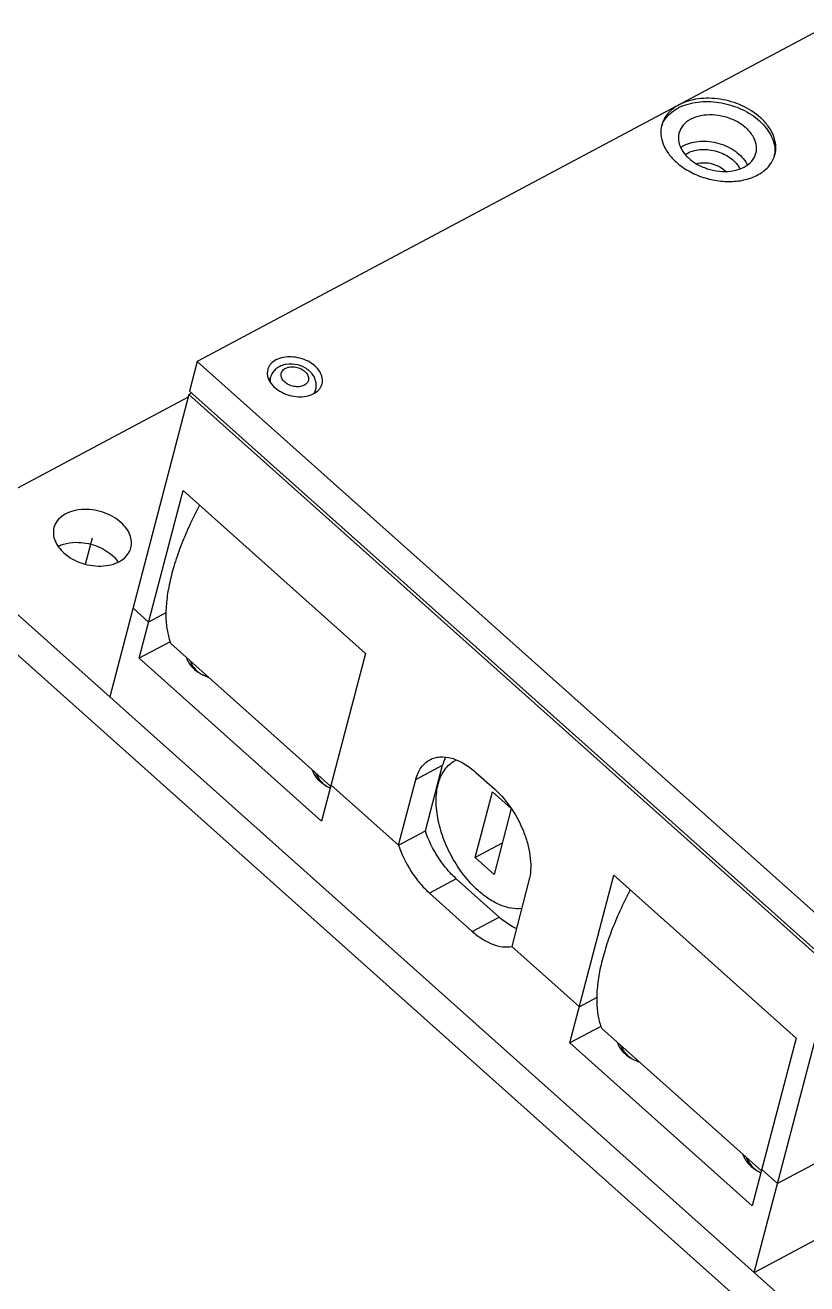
# Model space of a CAD drawing. Header units: millimetres. Extents: x 0 to 297, y 0 to 210.
# Drawn here: x 14.65 to 26.34, y 18.17 to 37.01 of the extents above; entities that cross this region are included whole.
import ezdxf

# ---------------------------------------------------------------- set-up
doc = ezdxf.new("R2010")
doc.units = ezdxf.units.MM
doc.header["$LTSCALE"] = 16.335
doc.layers.get('0').update_dxf_attribs({"linetype": 'CONTINUOUS'})

msp = doc.modelspace()

# ---------------------------------------------------------------- linework, layer by layer
at = {"color": 7, "linetype": 'Continuous'}
for p, q in [((26.666, 37.006), (17.225, 31.973)), ((17.225, 31.973), (17.11, 31.531)), ((26.869, 23.36), (17.225, 31.973)), ((18.305, 31.679), (18.32, 31.735)), ((17.097, 31.481), (15.914, 26.957)), ((17.097, 31.481), (17.139, 31.504)), ((26.741, 22.868), (17.097, 31.481)), ((17.11, 31.531), (26.753, 22.917)), ((18.983, 31.502), (18.997, 31.558)), ((17.086, 31.44), (13.209, 29.373)), ((16.355, 27.534), (17.011, 30.042)), ((17.011, 30.042), (19.739, 27.605)), ((13.209, 29.373), (28.263, 15.928)), ((13.08, 28.881), (28.134, 15.436)), ((16.261, 28.285), (16.496, 28.075)), ((16.755, 28.213), (16.496, 28.075)), ((16.818, 27.781), (16.355, 27.534)), ((19.219, 25.618), (16.829, 27.752)), ((19.083, 25.097), (16.355, 27.534)), ((19.739, 27.605), (19.083, 25.097)), ((17.147, 27.469), (17.14, 27.442)), ((20.493, 25.718), (20.895, 25.932)), ((20.638, 24.949), (20.895, 25.932)), ((21.392, 25.826), (21.674, 25.574)), ((19.028, 25.788), (19.021, 25.762)), ((19.225, 25.638), (20.236, 24.735)), ((20.236, 24.735), (20.493, 25.718)), ((21.383, 24.551), (21.64, 25.535)), ((21.64, 25.535), (21.922, 25.283)), ((21.922, 25.283), (21.665, 24.299)), ((36.601, 25.374), (25.905, 19.672)), ((20.236, 24.735), (20.638, 24.949)), ((21.787, 24.767), (21.383, 24.551)), ((21.665, 24.299), (21.383, 24.551)), ((25.558, 18.344), (37.007, 24.447)), ((21.1, 24.233), (20.698, 24.019)), ((21.741, 23.66), (21.1, 24.233)), ((22.187, 24.206), (21.93, 23.222)), ((22.8, 21.778), (23.455, 24.286)), ((23.455, 24.286), (26.184, 21.849)), ((21.339, 23.446), (20.698, 24.019)), ((21.339, 23.446), (21.741, 23.66)), ((21.93, 23.222), (22.941, 22.319)), ((25.558, 18.344), (26.741, 22.868)), ((23.2, 22.457), (22.941, 22.319)), ((23.263, 22.025), (22.8, 21.778)), ((25.664, 19.862), (23.274, 21.996)), ((26.184, 21.849), (25.528, 19.341)), ((25.528, 19.341), (22.8, 21.778)), ((23.584, 21.686), (23.591, 21.712)), ((25.466, 20.006), (25.473, 20.032)), ((25.67, 19.882), (25.905, 19.672))]:
    msp.add_line(p, q, dxfattribs=at)
at = {"color": 40, "linetype": 'Continuous'}
msp.add_line((15.553, 28.94), (15.656, 29.336), dxfattribs=at)
at = {"color": 7, "linetype": 'Continuous'}
for centre, radius, start, end in [((24.75, 35.143), 0.706, 113.8172, 118.1865), ((24.566, 35.355), 0.419, 155.8924, 161.7486), ((25.449, 35.124), 0.418, 348.7649, 354.4241), ((25.078, 34.736), 0.416, 25.1834, 28.2816), ((18.649, 31.546), 0.381, 51.5077, 52.1625), ((18.837, 31.599), 0.166, 339.7283, 345.3626), ((17.598, 27.858), 0.644, 239.8317, 242.2077), ((17.606, 27.873), 0.66, 242.202, 243.3817), ((17.618, 27.896), 0.686, 243.4018, 250.9935), ((21.272, 25.631), 0.416, 113.7307, 118.0559), ((19.48, 26.178), 0.644, 239.8317, 242.2077), ((19.488, 26.192), 0.66, 242.202, 243.3817), ((19.494, 26.204), 0.673, 243.3837, 245.3235), ((24.043, 22.102), 0.644, 239.8317, 242.2077), ((24.051, 22.117), 0.66, 242.202, 243.3817), ((24.062, 22.14), 0.686, 243.4018, 250.9935), ((25.925, 20.421), 0.644, 239.8317, 242.2077), ((25.933, 20.436), 0.66, 242.202, 243.3817), ((25.938, 20.447), 0.673, 243.3837, 245.3235)]:
    msp.add_arc(centre, radius, start, end, dxfattribs=at)
for points, knots in [([(24.432, 35.814), (24.369, 35.781), (24.283, 35.716), (24.205, 35.603), (24.181, 35.542), (24.173, 35.51)], [0, 0, 0, 0, 0.521615, 0.764017, 1, 1, 1, 1]), ([(25.647, 35.624), (25.567, 35.696), (25.375, 35.816), (25.106, 35.896), (24.881, 35.916), (24.671, 35.904), (24.519, 35.861), (24.432, 35.814)], [0, 0, 0, 0, 0.250343, 0.513614, 0.643939, 0.769815, 1, 1, 1, 1]), ([(24.466, 35.788), (24.554, 35.827), (24.756, 35.874), (25.071, 35.856), (25.376, 35.759), (25.558, 35.643), (25.634, 35.575)], [0, 0, 0, 0, 0.23381, 0.489889, 0.75151, 1, 1, 1, 1]), ([(24.183, 35.526), (24.205, 35.576), (24.272, 35.67), (24.365, 35.737), (24.417, 35.764)], [0, 0, 0, 0, 0.478791, 1, 1, 1, 1]), ([(24.607, 35.597), (24.564, 35.574), (24.506, 35.53), (24.453, 35.453), (24.437, 35.412), (24.431, 35.39)], [0, 0, 0, 0, 0.521626, 0.76403, 1, 1, 1, 1]), ([(25.582, 35.09), (25.588, 35.11), (25.594, 35.154), (25.586, 35.244), (25.538, 35.36), (25.431, 35.479), (25.286, 35.576), (25.116, 35.641), (24.936, 35.669), (24.762, 35.658), (24.654, 35.622), (24.607, 35.597)], [0, 0, 0, 0, 0.049024, 0.099332, 0.207288, 0.328717, 0.462316, 0.603001, 0.743859, 0.877922, 1, 1, 1, 1]), ([(25.866, 35.068), (25.878, 35.113), (25.886, 35.212), (25.849, 35.359), (25.768, 35.502), (25.691, 35.585), (25.647, 35.624)], [0, 0, 0, 0, 0.224489, 0.46141, 0.71903, 1, 1, 1, 1]), ([(24.173, 35.51), (24.161, 35.465), (24.153, 35.367), (24.19, 35.219), (24.271, 35.077), (24.348, 34.994), (24.392, 34.955)], [0, 0, 0, 0, 0.224494, 0.461412, 0.719027, 1, 1, 1, 1]), ([(25.634, 35.575), (25.673, 35.54), (25.743, 35.467), (25.82, 35.343), (25.864, 35.213), (25.869, 35.125), (25.865, 35.083)], [0, 0, 0, 0, 0.278218, 0.536166, 0.775036, 1, 1, 1, 1]), ([(24.431, 35.39), (24.426, 35.37), (24.42, 35.326), (24.427, 35.236), (24.476, 35.121), (24.582, 35.001), (24.727, 34.904), (24.897, 34.839), (25.078, 34.811), (25.252, 34.822), (25.36, 34.858), (25.407, 34.883)], [0, 0, 0, 0, 0.049026, 0.099335, 0.20729, 0.328717, 0.462318, 0.603005, 0.743864, 0.877922, 1, 1, 1, 1]), ([(24.504, 35.204), (24.578, 35.243), (24.711, 35.274), (24.889, 35.269), (25.029, 35.241), (25.161, 35.19), (25.313, 35.101), (25.406, 35.005), (25.445, 34.933)], [0, 0, 0, 0, 0.237877, 0.369222, 0.504027, 0.638223, 0.767829, 1, 1, 1, 1]), ([(24.392, 34.955), (24.448, 34.904), (24.576, 34.815), (24.793, 34.721), (25.026, 34.669), (25.259, 34.661), (25.475, 34.7), (25.66, 34.783), (25.778, 34.889), (25.839, 34.988), (25.859, 35.041), (25.866, 35.068)], [0, 0, 0, 0, 0.132343, 0.27169, 0.412825, 0.550154, 0.678833, 0.795876, 0.901397, 0.951201, 1, 1, 1, 1]), ([(24.456, 35.174), (24.46, 35.177), (24.475, 35.187), (24.491, 35.197), (24.504, 35.204)], [0, 0, 0, 0, 0.246052, 1, 1, 1, 1]), ([(24.525, 35.069), (24.528, 35.071), (24.54, 35.079), (24.552, 35.087), (24.562, 35.092)], [0, 0, 0, 0, 0.246365, 1, 1, 1, 1]), ([(24.562, 35.092), (24.624, 35.125), (24.736, 35.15), (24.886, 35.144), (25.003, 35.119), (25.114, 35.075), (25.238, 34.999), (25.314, 34.916), (25.343, 34.855)], [0, 0, 0, 0, 0.238976, 0.371021, 0.506361, 0.64073, 0.77001, 1, 1, 1, 1]), ([(25.407, 34.883), (25.449, 34.906), (25.508, 34.95), (25.561, 35.027), (25.577, 35.068), (25.582, 35.09)], [0, 0, 0, 0, 0.521625, 0.764027, 1, 1, 1, 1]), ([(24.69, 34.933), (24.727, 34.944), (24.807, 34.953), (24.927, 34.937), (25.041, 34.892), (25.106, 34.845), (25.133, 34.817)], [0, 0, 0, 0, 0.24188, 0.500033, 0.758175, 1, 1, 1, 1]), ([(19.091, 31.638), (19.095, 31.653), (19.099, 31.683), (19.094, 31.747), (19.059, 31.829), (18.984, 31.913), (18.882, 31.981), (18.761, 32.027), (18.598, 32.053), (18.471, 32.033), (18.402, 31.997)], [0, 0, 0, 0, 0.049134, 0.099553, 0.207738, 0.329426, 0.463316, 0.604313, 0.74549, 1, 1, 1, 1]), ([(18.278, 31.851), (18.274, 31.836), (18.27, 31.805), (18.275, 31.741), (18.31, 31.66), (18.385, 31.576), (18.487, 31.507), (18.607, 31.461), (18.77, 31.436), (18.898, 31.456), (18.967, 31.492)], [0, 0, 0, 0, 0.049134, 0.099553, 0.207738, 0.329426, 0.463316, 0.604313, 0.74549, 1, 1, 1, 1]), ([(18.402, 31.997), (18.372, 31.98), (18.331, 31.949), (18.293, 31.895), (18.282, 31.866), (18.278, 31.851)], [0, 0, 0, 0, 0.521627, 0.764048, 1, 1, 1, 1]), ([(18.883, 31.847), (18.838, 31.882), (18.731, 31.933), (18.585, 31.941), (18.476, 31.911), (18.405, 31.87), (18.349, 31.81), (18.327, 31.76), (18.32, 31.735)], [0, 0, 0, 0, 0.257362, 0.514382, 0.638874, 0.760412, 0.880419, 1, 1, 1, 1]), ([(18.516, 31.682), (18.501, 31.699), (18.484, 31.727), (18.477, 31.768), (18.48, 31.797), (18.491, 31.824), (18.517, 31.857), (18.567, 31.886), (18.641, 31.898), (18.721, 31.888), (18.795, 31.858), (18.837, 31.825), (18.853, 31.806)], [0, 0, 0, 0, 0.117111, 0.170155, 0.221093, 0.271977, 0.324866, 0.441484, 0.57541, 0.720451, 0.865631, 1, 1, 1, 1]), ([(18.933, 31.8), (18.929, 31.804), (18.915, 31.82), (18.899, 31.834), (18.886, 31.844)], [0, 0, 0, 0, 0.247504, 1, 1, 1, 1]), ([(18.32, 31.735), (18.318, 31.729), (18.313, 31.704), (18.314, 31.677), (18.318, 31.659)], [0, 0, 0, 0, 0.246723, 1, 1, 1, 1]), ([(18.853, 31.806), (18.868, 31.79), (18.885, 31.762), (18.892, 31.721), (18.889, 31.692), (18.878, 31.665), (18.852, 31.632), (18.801, 31.603), (18.727, 31.591), (18.648, 31.601), (18.574, 31.631), (18.532, 31.664), (18.516, 31.682)], [0, 0, 0, 0, 0.117111, 0.170155, 0.221093, 0.271977, 0.324866, 0.441484, 0.57541, 0.720451, 0.865631, 1, 1, 1, 1]), ([(18.997, 31.558), (19.003, 31.578), (19.008, 31.622), (18.998, 31.687), (18.973, 31.748), (18.947, 31.784), (18.933, 31.8)], [0, 0, 0, 0, 0.247924, 0.496274, 0.746352, 1, 1, 1, 1]), ([(18.962, 31.49), (18.965, 31.494), (18.977, 31.51), (18.987, 31.528), (18.992, 31.542)], [0, 0, 0, 0, 0.255625, 1, 1, 1, 1]), ([(18.967, 31.492), (18.997, 31.508), (19.038, 31.539), (19.075, 31.594), (19.087, 31.623), (19.091, 31.638)], [0, 0, 0, 0, 0.521627, 0.764048, 1, 1, 1, 1]), ([(16.083, 29.564), (16.005, 29.633), (15.813, 29.737), (15.547, 29.772), (15.347, 29.737), (15.221, 29.68), (15.127, 29.596), (15.09, 29.523), (15.081, 29.487)], [0, 0, 0, 0, 0.271165, 0.549171, 0.678259, 0.795688, 0.901558, 1, 1, 1, 1]), ([(17.256, 29.822), (17.202, 29.718), (17.102, 29.514), (16.974, 29.209), (16.873, 28.916), (16.802, 28.64), (16.767, 28.42), (16.755, 28.256), (16.754, 28.108), (16.77, 27.938), (16.806, 27.81), (16.829, 27.752)], [0, 0, 0, 0, 0.161972, 0.314983, 0.457795, 0.589443, 0.709307, 0.764773, 0.817282, 0.913725, 1, 1, 1, 1]), ([(15.081, 29.487), (15.073, 29.456), (15.067, 29.389), (15.092, 29.288), (15.147, 29.192), (15.2, 29.135), (15.23, 29.108)], [0, 0, 0, 0, 0.224493, 0.461332, 0.719166, 1, 1, 1, 1]), ([(16.232, 29.185), (16.24, 29.216), (16.246, 29.283), (16.221, 29.384), (16.165, 29.48), (16.113, 29.537), (16.083, 29.564)], [0, 0, 0, 0, 0.224493, 0.461332, 0.719166, 1, 1, 1, 1]), ([(15.141, 29.208), (15.148, 29.211), (15.175, 29.224), (15.202, 29.234), (15.223, 29.24)], [0, 0, 0, 0, 0.244151, 1, 1, 1, 1]), ([(15.223, 29.24), (15.283, 29.258), (15.446, 29.28), (15.706, 29.235), (15.883, 29.136), (15.955, 29.072)], [0, 0, 0, 0, 0.24041, 0.626635, 1, 1, 1, 1]), ([(15.23, 29.108), (15.307, 29.039), (15.5, 28.935), (15.765, 28.9), (15.966, 28.935), (16.092, 28.992), (16.186, 29.076), (16.222, 29.149), (16.232, 29.185)], [0, 0, 0, 0, 0.271165, 0.549171, 0.678259, 0.795688, 0.901558, 1, 1, 1, 1]), ([(15.955, 29.072), (15.963, 29.064), (15.995, 29.034), (16.024, 29), (16.043, 28.972)], [0, 0, 0, 0, 0.258064, 1, 1, 1, 1]), ([(17.062, 27.544), (17.077, 27.495), (17.136, 27.399), (17.224, 27.331), (17.275, 27.302)], [0, 0, 0, 0, 0.4658, 1, 1, 1, 1]), ([(17.117, 27.495), (17.128, 27.458), (17.171, 27.385), (17.234, 27.331), (17.271, 27.306)], [0, 0, 0, 0, 0.468681, 1, 1, 1, 1]), ([(20.493, 25.718), (20.502, 25.751), (20.524, 25.814), (20.571, 25.899), (20.631, 25.967), (20.68, 26.001), (20.705, 26.015)], [0, 0, 0, 0, 0.275031, 0.53002, 0.769264, 1, 1, 1, 1]), ([(20.705, 26.015), (20.728, 26.027), (20.777, 26.046), (20.886, 26.065), (21.038, 26.045), (21.222, 25.962), (21.336, 25.876), (21.392, 25.826)], [0, 0, 0, 0, 0.102414, 0.207884, 0.436961, 0.700598, 1, 1, 1, 1]), ([(21.427, 24.056), (21.351, 24.124), (21.208, 24.28), (21.033, 24.546), (20.899, 24.838), (20.828, 25.09), (20.801, 25.288), (20.797, 25.426), (20.807, 25.556), (20.833, 25.675), (20.873, 25.781), (20.927, 25.872), (20.994, 25.946), (21.048, 25.983), (21.076, 25.998)], [0, 0, 0, 0, 0.138526, 0.284451, 0.431136, 0.571818, 0.638093, 0.700821, 0.759617, 0.814317, 0.865047, 0.912275, 0.956855, 1, 1, 1, 1]), ([(20.941, 26.055), (20.937, 26.046), (20.918, 26.006), (20.903, 25.964), (20.895, 25.932)], [0, 0, 0, 0, 0.241042, 1, 1, 1, 1]), ([(18.944, 25.864), (18.958, 25.815), (19.018, 25.718), (19.106, 25.65), (19.157, 25.621)], [0, 0, 0, 0, 0.4658, 1, 1, 1, 1]), ([(18.998, 25.815), (19.01, 25.778), (19.053, 25.705), (19.116, 25.65), (19.153, 25.626)], [0, 0, 0, 0, 0.468681, 1, 1, 1, 1]), ([(21.674, 25.574), (21.772, 25.486), (21.945, 25.279), (22.099, 24.98), (22.178, 24.726), (22.211, 24.541), (22.216, 24.367), (22.2, 24.257), (22.187, 24.206)], [0, 0, 0, 0, 0.257673, 0.526938, 0.657735, 0.781636, 0.896228, 1, 1, 1, 1]), ([(21.1, 24.233), (21.048, 24.279), (20.951, 24.381), (20.781, 24.612), (20.684, 24.811), (20.638, 24.949)], [0, 0, 0, 0, 0.239352, 0.490685, 1, 1, 1, 1]), ([(20.236, 24.735), (20.283, 24.596), (20.379, 24.398), (20.549, 24.167), (20.647, 24.065), (20.698, 24.019)], [0, 0, 0, 0, 0.509315, 0.760648, 1, 1, 1, 1]), ([(22.078, 23.789), (22.027, 23.782), (21.918, 23.787), (21.753, 23.837), (21.585, 23.928), (21.479, 24.01), (21.427, 24.056)], [0, 0, 0, 0, 0.212003, 0.447829, 0.71086, 1, 1, 1, 1]), ([(23.701, 24.066), (23.647, 23.962), (23.546, 23.758), (23.418, 23.452), (23.318, 23.16), (23.247, 22.884), (23.212, 22.664), (23.2, 22.5), (23.199, 22.352), (23.215, 22.182), (23.25, 22.054), (23.274, 21.996)], [0, 0, 0, 0, 0.161972, 0.314983, 0.457795, 0.589443, 0.709307, 0.764773, 0.817282, 0.913725, 1, 1, 1, 1]), ([(21.999, 23.487), (21.977, 23.497), (21.885, 23.545), (21.8, 23.607), (21.741, 23.66)], [0, 0, 0, 0, 0.234409, 1, 1, 1, 1]), ([(21.339, 23.446), (21.387, 23.404), (21.483, 23.33), (21.636, 23.25), (21.786, 23.21), (21.885, 23.213), (21.93, 23.222)], [0, 0, 0, 0, 0.291901, 0.555468, 0.789863, 1, 1, 1, 1]), ([(23.507, 21.788), (23.522, 21.739), (23.581, 21.643), (23.669, 21.575), (23.72, 21.545)], [0, 0, 0, 0, 0.4658, 1, 1, 1, 1]), ([(23.561, 21.739), (23.573, 21.702), (23.616, 21.629), (23.679, 21.575), (23.716, 21.55)], [0, 0, 0, 0, 0.468681, 1, 1, 1, 1]), ([(25.388, 20.107), (25.403, 20.059), (25.463, 19.962), (25.551, 19.894), (25.601, 19.865)], [0, 0, 0, 0, 0.4658, 1, 1, 1, 1]), ([(25.443, 20.059), (25.455, 20.022), (25.498, 19.949), (25.561, 19.894), (25.597, 19.87)], [0, 0, 0, 0, 0.468681, 1, 1, 1, 1])]:
    msp.add_open_spline(points, degree=3, knots=knots, dxfattribs=at)

doc.saveas('drawing.dxf')
